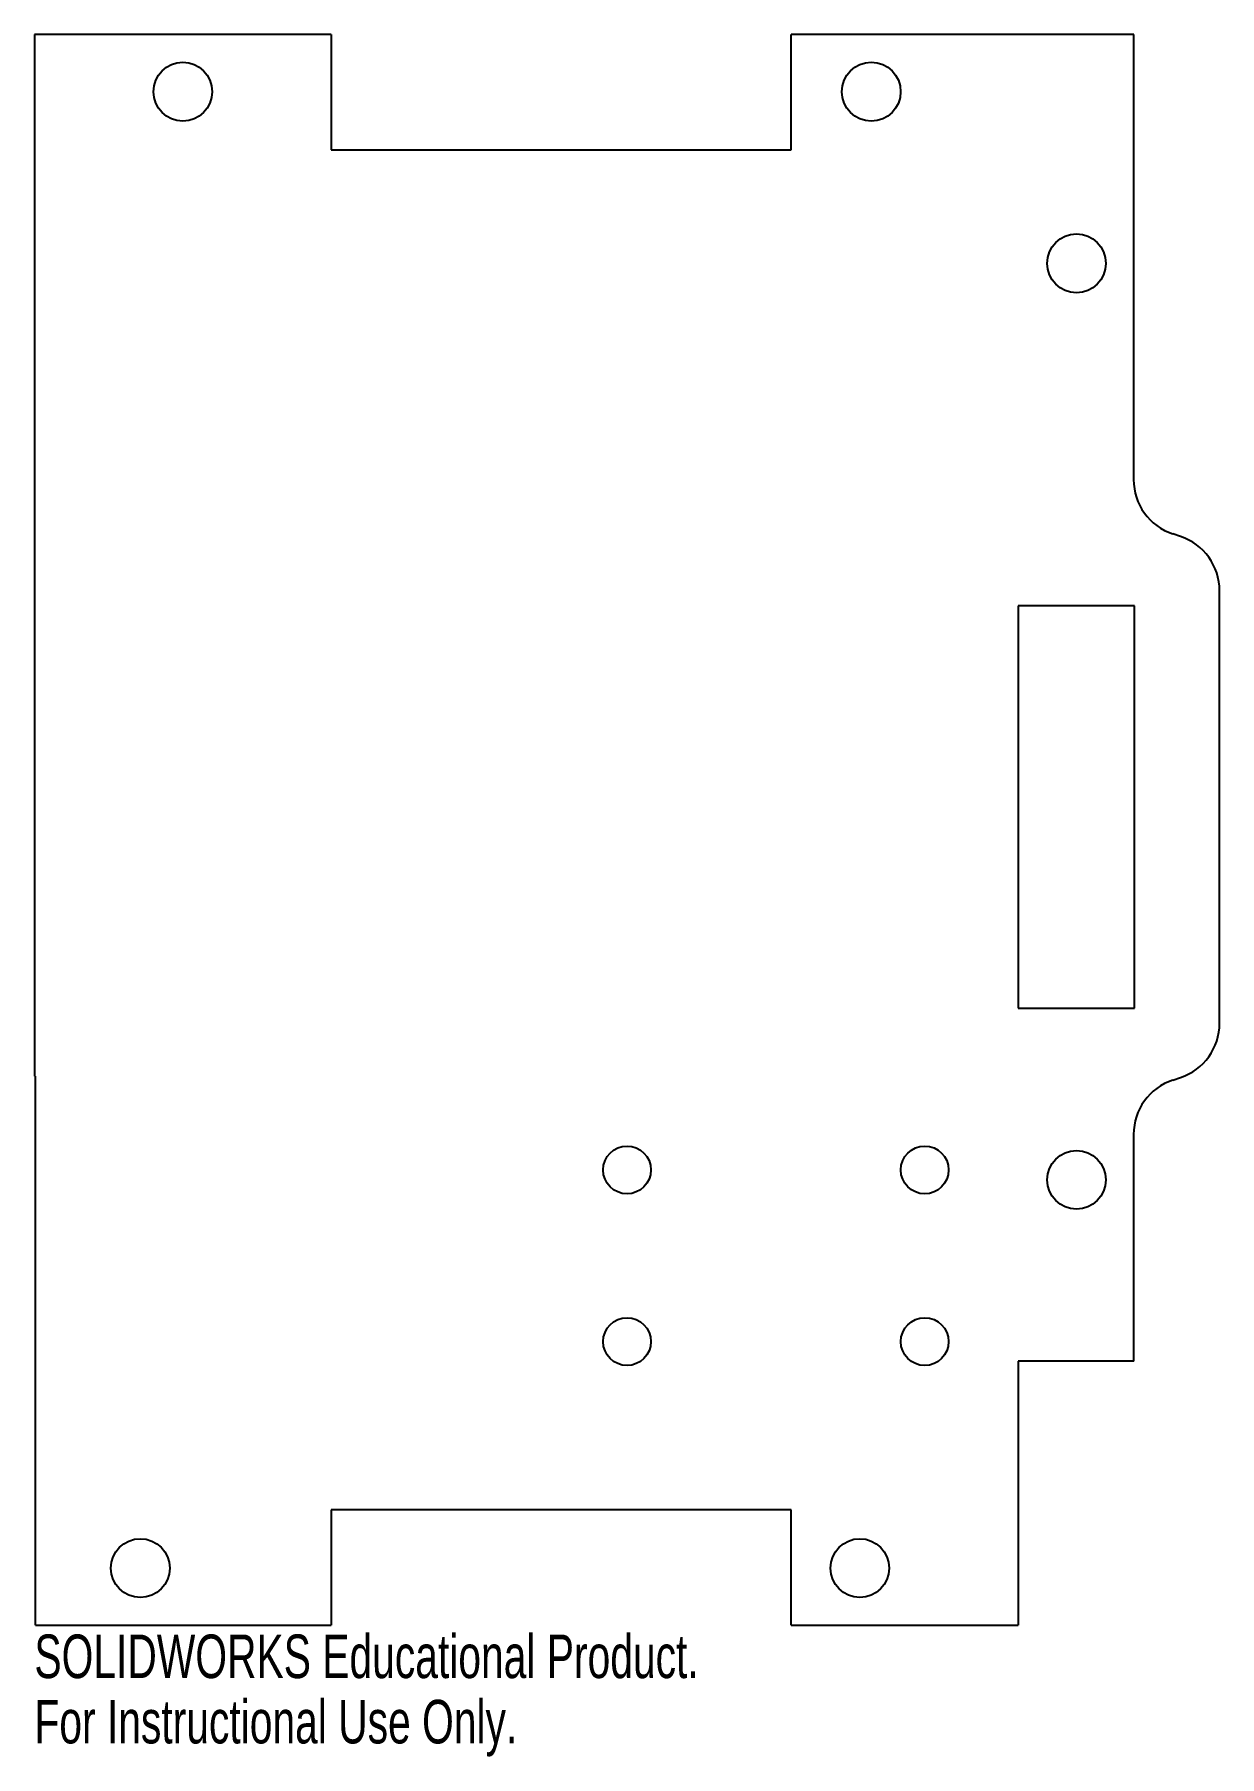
# Model space of a CAD drawing. Header units: millimetres. Extents: x 46 to 178, y -178 to 13.
import ezdxf

# ---------------------------------------------------------------- set-up
doc = ezdxf.new("R2010")
doc.units = ezdxf.units.MM
doc.styles.add('SLDTEXTSTYLE0', font='TXT', dxfattribs={"width": 0.7})

msp = doc.modelspace()

# ---------------------------------------------------------------- linework, layer by layer
at = {"color": 7, "linetype": 'Continuous', "lineweight": 25}
for p, q in [((79.27, 12.7), (46.35, 12.7)), ((46.35, 12.7), (46.35, -102.91)), ((79.27, 12.7), (79.27, -0.1)), ((168.28, 12.7), (130.28, 12.7)), ((130.28, -0.1), (130.28, 12.7)), ((168.28, -36.7), (168.28, 12.7)), ((79.27, -0.1), (130.28, -0.1)), ((173.46, -43), (172.62, -42.72)), ((177.8, -97.02), (177.8, -49.03)), ((155.47, -50.7), (155.47, -95.35)), ((168.38, -50.7), (155.47, -50.7)), ((168.38, -95.35), (168.38, -50.7)), ((155.47, -95.35), (168.38, -95.35)), ((46.46, -102.91), (46.35, -102.91)), ((46.46, -163.83), (46.46, -102.91)), ((172.62, -103.33), (173.46, -103.05)), ((168.28, -134.52), (168.28, -109.35)), ((155.47, -134.52), (155.47, -163.83)), ((168.28, -134.52), (155.47, -134.52)), ((79.27, -151.03), (79.27, -163.83)), ((130.28, -151.03), (79.27, -151.03)), ((130.28, -163.83), (130.28, -151.03)), ((46.46, -163.83), (79.27, -163.83)), ((130.28, -163.83), (155.47, -163.83))]:
    msp.add_line(p, q, dxfattribs=at)
for centre, radius in [((62.81, 6.35), 3.26), ((139.17, 6.35), 3.26), ((161.93, -12.7), 3.26), ((112.08, -113.3), 2.65), ((145.1, -113.3), 2.65), ((161.93, -114.4), 3.26), ((112.08, -132.35), 2.65), ((145.1, -132.35), 2.65), ((58.1, -157.48), 3.26), ((137.9, -157.48), 3.26)]:
    msp.add_circle(centre, radius, dxfattribs=at)
for centre, start, end in [((174.62, -36.7), 180, 251.5651), ((171.45, -49.03), 0, 71.5651), ((171.45, -97.02), 288.4349, 0), ((174.62, -109.35), 108.4349, 180)]:
    msp.add_arc(centre, 6.35, start, end, dxfattribs=at)

# ---------------------------------------------------------------- texts
at = {"color": 7, "linetype": 'Continuous', "char_height": 4.8336, "attachment_point": 1, "style": 'SLDTEXTSTYLE0'}
for s, insert in [('SOLIDWORKS Educational Product.', (46.35, -164.85)), ('For Instructional Use Only.', (46.35, -172.1))]:
    msp.add_mtext(s, dxfattribs=dict(at, insert=insert))

doc.saveas('drawing.dxf')
